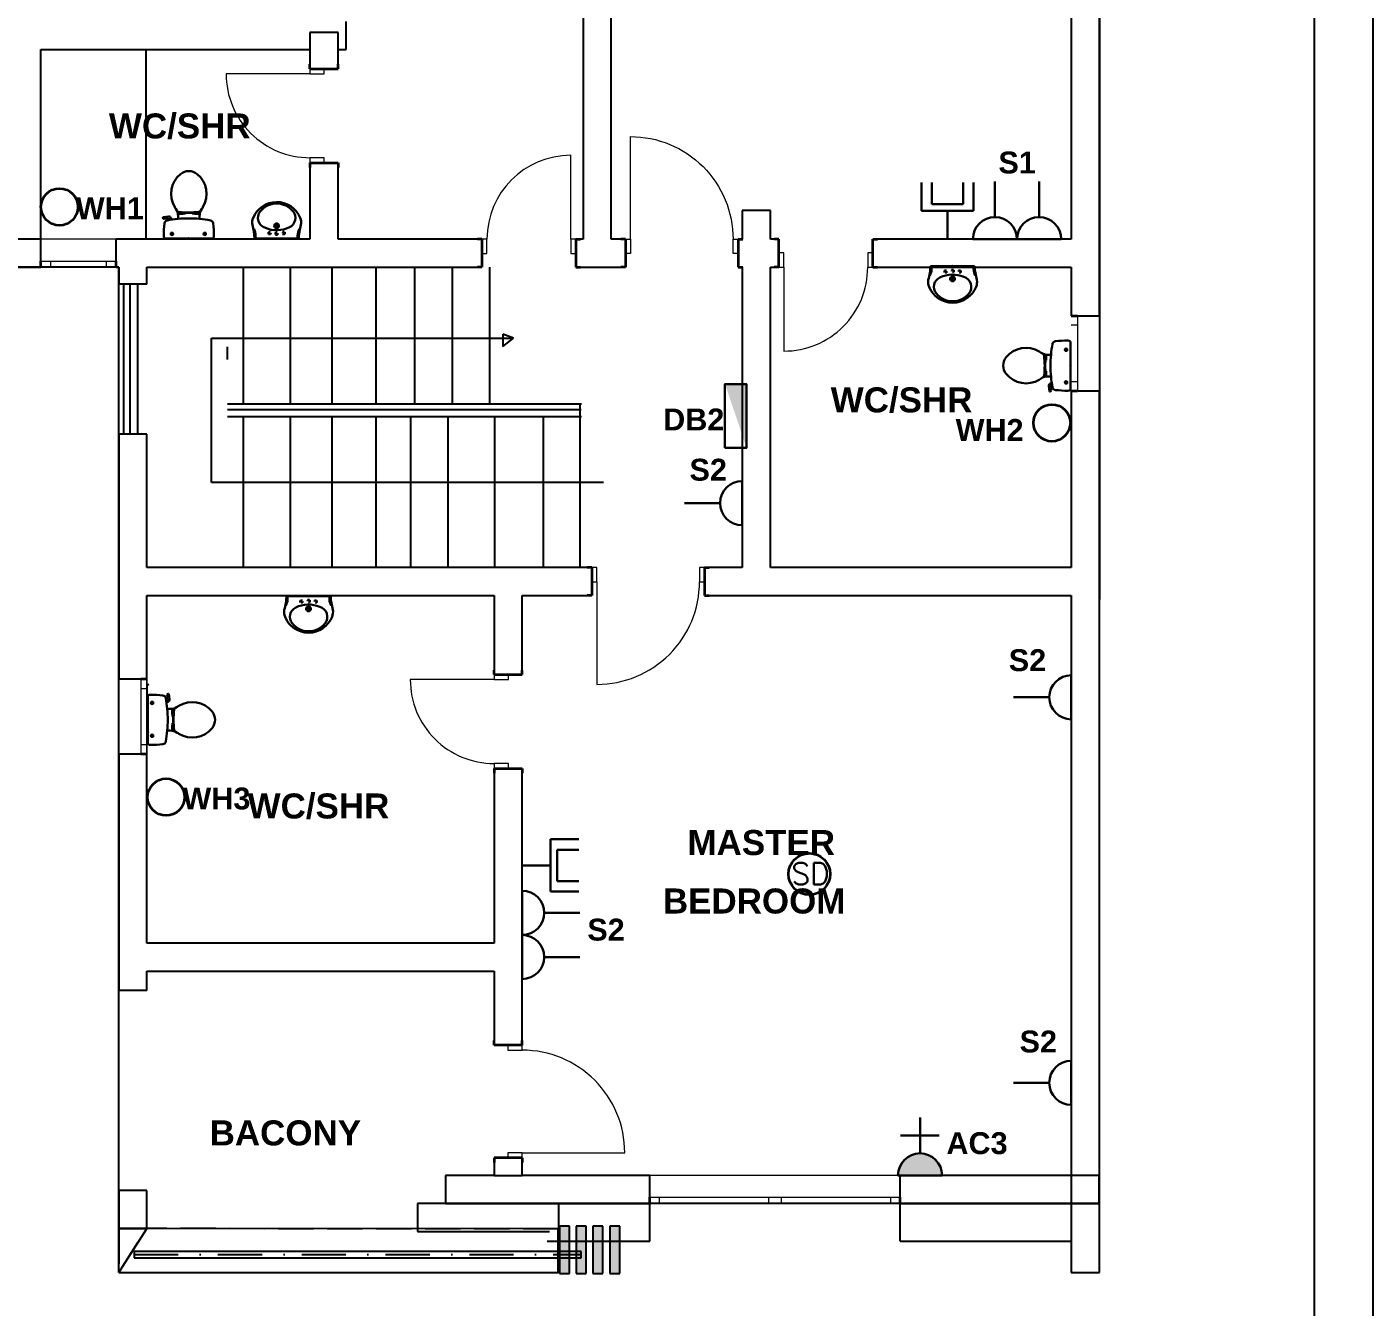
# Model space of a CAD drawing. Header units: inches. Extents: x 23 to 2032867, y 13 to 664695.
# Drawn here: x 358355 to 369117, y 293643 to 303877 of the extents above; entities that cross this region are included whole.
import ezdxf
from ezdxf.enums import TextEntityAlignment as Align

# ---------------------------------------------------------------- set-up
doc = ezdxf.new("R2010")
doc.units = ezdxf.units.IN
doc.header["$MEASUREMENT"] = 0
for name, pattern in [('DASHDOT', [1, 0.5, -0.25, 0, -0.25]), ('DASHED1', [1, 0.3, -0.4, 0.3]), ('Dot & Dashed', [670.277762, 352.777767, -176.388884, 0, -141.111112]), ('Hidden Line', [391.222223, 282.222223, -109])]:
    doc.linetypes.add(name, pattern=pattern)
for name, color, linetype, lineweight, true_color in [('2D Drafting - General_Pen_No__62', 7, 'Continuous', 20, 0xaaaaaa), ('2D Drafting - General_Pen_No__82', 7, 'Continuous', 20, 0xaaaaaa), ('Annotation - Text_Pen_No__86', 7, 'Continuous', 20, 0x5555ff), ('ARCHICAD Doors_Pen_No__23', 7, 'Continuous', 20, 0xff6600), ('ARCHICAD Doors_Pen_No__3', 7, 'Continuous', 18, 0xff6600), ('ARCHICAD Windows_Pen_No__23', 7, 'Continuous', 20, 0xff6600), ('ARCHICAD Windows_Pen_No__3', 7, 'Continuous', 18, 0xff6600), ('Structural - Bearing_Pen_No__160', 7, 'Continuous', 20, 0xb4a35c), ('Structural - Bearing_Pen_No__87', 7, 'Continuous', 20, 0x6a6a6a), ('Structural - Bearing_Pen_No__89', 7, 'Continuous', 20, 0x71cebe)]:
    doc.layers.add(name, color=color, linetype=linetype, lineweight=lineweight, true_color=true_color)
for name, color, linetype, lineweight in [('ARCHICAD Doors_Pen_No__27', 7, 'Continuous', 35), ('ARCHICAD Windows_Pen_No__27', 7, 'Continuous', 35), ('Building', 8, 'Continuous', 18), ('Interior - Furniture _Pen_No__16', 124, 'Continuous', 20), ('Interior - Furniture _Pen_No__75', 6, 'Continuous', 20), ('Structural - Bearing_Pen_No__27', 7, 'Continuous', 35), ('watersupply', 4, 'DASHDOT', 25)]:
    doc.layers.add(name, color=color, linetype=linetype, lineweight=lineweight)
for name, color, linetype in [('E-inst.', 3, 'Continuous'), ('E-power', 1, 'Continuous'), ('LIAB', 8, 'Continuous'), ('PLOTYR', 15, 'Continuous'), ('smoke detector', 6, 'Continuous')]:
    doc.layers.add(name, color=color, linetype=linetype)
doc.styles.add('GENERATED_STYLE_2', font='arialbd.ttf')
doc.styles.add('NEW', font='swisseb.ttf', dxfattribs={"width": 0.75})
doc.styles.add('RomanS', font='romans.shx')

msp = doc.modelspace()

# ---------------------------------------------------------------- hatches: boundary and pattern name
at = {"layer": 'E-power', "linetype": 'Continuous', "lineweight": 30}
h = msp.add_hatch(color=1, dxfattribs=at)
h.dxf.hatch_style = 1
h.paths.add_polyline_path([(364106.81, 300514.187), (363936.101, 301021.819), (364106.81, 301021.819)])
h = msp.add_hatch(color=1, dxfattribs=at)
h.dxf.hatch_style = 1
h.paths.add_polyline_path([(365671.121, 294696.224, 0.999795339), (365318.572, 294696.296)])
at = {"layer": 'Structural - Bearing_Pen_No__160', "linetype": 'Continuous', "lineweight": 25}
for points in [[(362613.543, 294290.713), (362613.543, 293911.682), (362693.543, 293911.682), (362693.543, 294290.713)], [(362745.378, 294290.713), (362745.378, 293911.682), (362825.378, 293911.682), (362825.378, 294290.713)], [(362880.129, 294290.713), (362880.129, 293911.682), (362960.129, 293911.682), (362960.129, 294290.713)], [(363014.88, 294290.713), (363014.88, 293911.682), (363094.88, 293911.682), (363094.88, 294290.713)]]:
    msp.add_hatch(color=8, dxfattribs=at).paths.add_polyline_path(points)

# ---------------------------------------------------------------- linework, layer by layer
at = {"color": 8, "linetype": 'Hidden Line'}
for p, q in [((359314.383, 294270.59), (359089.383, 294270.756)), ((359089.383, 294270.756), (359089.383, 293920.756)), ((359314.383, 294270.59), (359089.383, 293920.756)), ((359089.383, 293920.756), (359314.383, 294270.59)), ((362603.002, 294268.176), (359314.383, 294270.59)), ((362602.745, 293918.176), (362603.002, 294268.176)), ((359089.383, 293920.756), (362602.745, 293918.176))]:
    msp.add_line(p, q, dxfattribs=at)
at = {"layer": '2D Drafting - General_Pen_No__62', "color": 8, "linetype": 'Continuous', "lineweight": 25}
for p, q in [((359830.593, 300234.32), (359830.593, 301388.638)), ((359830.593, 301388.638), (362244.502, 301388.638)), ((362244.502, 301388.638), (362159.828, 301422.145)), ((362159.828, 301422.145), (362159.828, 301323.071)), ((362159.828, 301323.071), (362244.502, 301388.638)), ((362963.578, 300234.32), (359830.593, 300234.32))]:
    msp.add_line(p, q, dxfattribs=at)
at = {"layer": '2D Drafting - General_Pen_No__82', "color": 8, "linetype": 'Continuous', "lineweight": 25}
for p, q in [((360085.028, 300866.501), (360085.028, 301955.712)), ((360085.028, 300866.501), (360085.028, 301955.712)), ((360460.932, 300866.501), (360460.932, 301955.712)), ((360460.932, 300866.501), (360460.932, 301955.712)), ((360793.946, 300866.501), (360793.946, 301955.712)), ((360793.946, 300866.501), (360793.946, 301955.712)), ((361146.099, 300866.501), (361146.099, 301955.712)), ((361146.099, 300866.501), (361146.099, 301955.712)), ((361456.619, 300866.501), (361456.619, 301955.712)), ((361456.619, 300866.501), (361456.619, 301955.712)), ((361756.619, 300866.501), (361756.619, 301955.712)), ((361756.619, 300866.501), (361756.619, 301955.712)), ((362056.619, 300866.501), (362056.619, 301955.712)), ((362056.619, 300866.501), (362056.619, 301955.712)), ((359126.763, 301818.663), (359126.763, 300626.09)), ((359126.763, 301818.663), (359126.763, 300626.09)), ((359177.217, 301818.663), (359177.217, 300626.09)), ((359177.217, 301818.663), (359177.217, 300626.09)), ((359238.479, 301824.599), (359238.479, 300617.538)), ((359238.479, 301824.599), (359238.479, 300617.538)), ((359958.884, 301219.349), (359958.884, 301319.722)), ((359958.884, 301219.349), (359958.884, 301319.722)), ((359958.884, 300862.95), (362787.533, 300862.95)), ((359958.884, 300862.95), (362787.533, 300862.95)), ((359958.884, 300818.339), (362786.656, 300818.339)), ((359958.884, 300818.339), (362786.656, 300818.339)), ((362775.253, 300866.501), (362775.253, 299555.858)), ((362775.253, 300866.501), (362775.253, 299555.858)), ((359958.884, 300762.577), (362787.533, 300762.577)), ((359958.884, 300762.577), (362787.533, 300762.577)), ((360085.028, 299555.858), (360085.028, 300766.128)), ((360085.028, 299555.858), (360085.028, 300766.128)), ((360460.932, 299555.858), (360460.932, 300766.128)), ((360460.932, 299555.858), (360460.932, 300766.128)), ((360793.946, 299555.858), (360793.946, 300766.128)), ((360793.946, 299555.858), (360793.946, 300766.128)), ((361146.099, 299555.858), (361146.099, 300766.128)), ((361146.099, 299555.858), (361146.099, 300766.128)), ((361422.944, 299555.858), (361422.944, 300766.128)), ((361422.944, 299555.858), (361422.944, 300766.128)), ((361722.944, 299555.858), (361722.944, 300766.128)), ((361722.944, 299555.858), (361722.944, 300766.128)), ((362096.736, 299555.858), (362096.736, 300766.128)), ((362096.736, 299555.858), (362096.736, 300766.128)), ((362485.519, 299555.858), (362485.519, 300766.128)), ((362485.519, 299555.858), (362485.519, 300766.128))]:
    msp.add_line(p, q, dxfattribs=at)
at = {"layer": 'ARCHICAD Doors_Pen_No__23', "color": 8, "linetype": 'Continuous'}
for p, q in [((360617.118, 303541.4), (360617.118, 303501.4)), ((360732.118, 303541.4), (360617.118, 303541.4)), ((360617.118, 303501.4), (360732.118, 303501.4)), ((360732.118, 303501.4), (360732.118, 303541.4)), ((360732.118, 302831.4), (360617.118, 302831.4)), ((360617.118, 302831.4), (360617.118, 302791.4)), ((360617.118, 302791.4), (360732.118, 302791.4)), ((360732.118, 302791.4), (360732.118, 302831.4)), ((362032.661, 302180.502), (361992.661, 302180.502)), ((361992.661, 302180.502), (361992.661, 302065.502)), ((362032.661, 302065.502), (362032.661, 302180.502)), ((362742.661, 302180.502), (362702.661, 302180.502)), ((362702.661, 302180.502), (362702.661, 302065.502)), ((362742.661, 302065.502), (362742.661, 302180.502)), ((363139.943, 302180.502), (363179.943, 302180.502)), ((363139.943, 302065.502), (363139.943, 302180.502)), ((363179.943, 302180.502), (363179.943, 302065.502)), ((363999.943, 302065.502), (363999.943, 302180.502)), ((363999.943, 302180.502), (364039.943, 302180.502)), ((364039.943, 302180.502), (364039.943, 302065.502)), ((361992.661, 302065.502), (362032.661, 302065.502)), ((362702.661, 302065.502), (362742.661, 302065.502)), ((363179.943, 302065.502), (363139.943, 302065.502)), ((364039.943, 302065.502), (363999.943, 302065.502)), ((364406.701, 302070.502), (364366.701, 302070.502)), ((364366.701, 302070.502), (364366.701, 301955.502)), ((364406.701, 301955.502), (364406.701, 302070.502)), ((365116.701, 302070.502), (365076.701, 302070.502)), ((365076.701, 302070.502), (365076.701, 301955.502)), ((365116.701, 301955.502), (365116.701, 302070.502)), ((364366.701, 301955.502), (364406.701, 301955.502)), ((365076.701, 301955.502), (365116.701, 301955.502)), ((362911.706, 299555.858), (362871.706, 299555.858)), ((362871.706, 299555.858), (362871.706, 299440.858)), ((362911.706, 299440.858), (362911.706, 299555.858)), ((363771.706, 299555.858), (363731.706, 299555.858)), ((363731.706, 299555.858), (363731.706, 299440.858)), ((363771.706, 299440.858), (363771.706, 299555.858)), ((362871.706, 299440.858), (362911.706, 299440.858)), ((363731.706, 299440.858), (363771.706, 299440.858)), ((362089.358, 298699.003), (362089.358, 298659.003)), ((362204.358, 298699.003), (362089.358, 298699.003)), ((362089.358, 298659.003), (362204.358, 298659.003)), ((362204.358, 298659.003), (362204.358, 298699.003)), ((362204.358, 297989.003), (362089.358, 297989.003)), ((362089.358, 297989.003), (362089.358, 297949.003)), ((362089.358, 297949.003), (362204.358, 297949.003)), ((362204.358, 297949.003), (362204.358, 297989.003)), ((362199.358, 295736.872), (362199.358, 295696.872)), ((362314.358, 295736.872), (362199.358, 295736.872)), ((362199.358, 295696.872), (362314.358, 295696.872)), ((362314.358, 295696.872), (362314.358, 295736.872)), ((362314.358, 294876.872), (362199.358, 294876.872)), ((362199.358, 294876.872), (362199.358, 294836.872)), ((362199.358, 294836.872), (362314.358, 294836.872)), ((362314.358, 294836.872), (362314.358, 294876.872))]:
    msp.add_line(p, q, dxfattribs=at)
at = {"layer": 'ARCHICAD Doors_Pen_No__27', "color": 8, "linetype": 'Continuous'}
for p, q in [((360617.118, 303541.4), (360617.118, 303578.4)), ((360617.118, 303541.4), (360732.118, 303541.4)), ((360732.118, 303541.4), (360842.118, 303541.4)), ((360842.118, 303541.4), (360842.118, 303578.4)), ((360617.118, 302791.4), (360732.118, 302791.4)), ((360617.118, 302791.4), (360617.118, 302754.4)), ((360732.118, 302791.4), (360842.118, 302791.4)), ((360842.118, 302791.4), (360842.118, 302754.4)), ((361992.661, 302180.502), (361955.661, 302180.502)), ((361992.661, 302180.502), (361992.661, 302065.502)), ((362742.661, 302180.502), (362742.661, 302065.502)), ((362742.661, 302180.502), (362779.661, 302180.502)), ((363139.943, 302180.502), (363102.943, 302180.502)), ((363139.943, 302180.502), (363139.943, 302065.502)), ((364039.943, 302180.502), (364039.943, 302065.502)), ((364039.943, 302180.502), (364076.943, 302180.502)), ((364366.701, 302180.502), (364329.701, 302180.502)), ((364366.701, 302070.502), (364366.701, 302180.502)), ((365116.701, 302070.502), (365116.701, 302180.502)), ((365116.701, 302180.502), (365153.701, 302180.502)), ((361992.661, 302065.502), (361992.661, 301955.502)), ((362742.661, 302065.502), (362742.661, 301955.502)), ((363139.943, 302065.502), (363139.943, 301955.502)), ((364039.943, 302065.502), (364039.943, 301955.502)), ((364366.701, 301955.502), (364366.701, 302070.502)), ((365116.701, 301955.502), (365116.701, 302070.502)), ((361992.661, 301955.502), (361955.661, 301955.502)), ((362742.661, 301955.502), (362779.661, 301955.502)), ((363139.943, 301955.502), (363102.943, 301955.502)), ((364039.943, 301955.502), (364076.943, 301955.502)), ((364366.701, 301955.502), (364329.701, 301955.502)), ((365116.701, 301955.502), (365153.701, 301955.502)), ((362871.706, 299555.858), (362834.706, 299555.858)), ((362871.706, 299555.858), (362871.706, 299440.858)), ((363771.706, 299555.858), (363771.706, 299440.858)), ((363771.706, 299555.858), (363808.706, 299555.858)), ((362871.706, 299440.858), (362871.706, 299330.858)), ((363771.706, 299440.858), (363771.706, 299330.858)), ((362871.706, 299330.858), (362834.706, 299330.858)), ((363771.706, 299330.858), (363808.706, 299330.858)), ((362089.358, 298699.003), (362089.358, 298736.003)), ((362089.358, 298699.003), (362204.358, 298699.003)), ((362204.358, 298699.003), (362314.358, 298699.003)), ((362314.358, 298699.003), (362314.358, 298736.003)), ((362089.358, 297949.003), (362204.358, 297949.003)), ((362089.358, 297949.003), (362089.358, 297912.003)), ((362204.358, 297949.003), (362314.358, 297949.003)), ((362314.358, 297949.003), (362314.358, 297912.003)), ((362089.358, 295736.872), (362089.358, 295773.872)), ((362314.358, 295736.872), (362314.358, 295773.872)), ((362199.358, 295736.872), (362089.358, 295736.872)), ((362314.358, 295736.872), (362199.358, 295736.872)), ((362199.358, 294836.872), (362089.358, 294836.872)), ((362089.358, 294836.872), (362089.358, 294799.872)), ((362314.358, 294836.872), (362199.358, 294836.872)), ((362314.358, 294836.872), (362314.358, 294799.872))]:
    msp.add_line(p, q, dxfattribs=at)
at = {"layer": 'ARCHICAD Doors_Pen_No__3', "color": 8, "linetype": 'Continuous'}
for p, q in [((360617.118, 303501.4), (359947.118, 303501.4)), ((363179.943, 302180.502), (363179.943, 303000.502)), ((362702.661, 302180.502), (362702.661, 302850.502)), ((364406.701, 301955.502), (364406.701, 301285.502)), ((362911.706, 299440.858), (362911.706, 298620.858)), ((362089.358, 298659.003), (361419.358, 298659.003)), ((362314.358, 294876.872), (363134.358, 294876.872))]:
    msp.add_line(p, q, dxfattribs=at)
for centre, major_axis, start_param, end_param in [((360617.118, 303501.4), (473.762, 473.762), 2.35619449, 3.926990817), ((362702.661, 302180.502), (-473.762, 473.762), -0.785398163, 0.785398163), ((364406.701, 301955.502), (-473.762, 473.762), 2.35619449, 3.926990817), ((362911.706, 299440.858), (579.828, 579.828), 3.926990817, 5.497787144), ((362089.358, 298659.003), (473.762, 473.762), 2.35619449, 3.926990817), ((362314.358, 294876.872), (-579.828, 579.828), 3.926990817, 5.497787144)]:
    msp.add_ellipse(centre, major_axis=major_axis, ratio=1, start_param=start_param, end_param=end_param, dxfattribs=at)
at = {"layer": 'ARCHICAD Doors_Pen_No__3', "color": 8, "linetype": 'Continuous', "extrusion": (0, 0, -1)}
msp.add_ellipse((363179.943, 302180.502), major_axis=(-579.828, 579.828), ratio=1, start_param=0.785398163, end_param=2.35619449, dxfattribs=at)
at = {"layer": 'ARCHICAD Windows_Pen_No__23', "color": 8, "linetype": 'Continuous'}
for p, q in [((358467.133, 302005.502), (358542.133, 302005.502)), ((358542.133, 302005.502), (358542.133, 301955.502)), ((358992.133, 301955.502), (358992.133, 302005.502)), ((358992.133, 302005.502), (359067.133, 302005.502)), ((358542.133, 301955.502), (358467.133, 301955.502)), ((359067.133, 301955.502), (358992.133, 301955.502)), ((366754.15, 301568.734), (366754.15, 301493.734)), ((366754.15, 301493.734), (366704.15, 301493.734)), ((366704.15, 301043.734), (366754.15, 301043.734)), ((366704.15, 300968.734), (366704.15, 301043.734)), ((366754.15, 301043.734), (366754.15, 300968.734)), ((359264.383, 298662.506), (359264.383, 298587.506)), ((359314.383, 298587.506), (359314.383, 298662.506)), ((359264.383, 298587.506), (359314.383, 298587.506)), ((359314.383, 298137.506), (359264.383, 298137.506)), ((359264.383, 298137.506), (359264.383, 298062.506)), ((359314.383, 298062.506), (359314.383, 298137.506)), ((363335.104, 294521.26), (363410.104, 294521.26)), ((363410.104, 294471.26), (363335.104, 294471.26)), ((363410.104, 294521.26), (363410.104, 294471.26)), ((364285.104, 294471.26), (364285.104, 294521.26)), ((364285.104, 294521.26), (364335.104, 294521.26)), ((364335.104, 294471.26), (364285.104, 294471.26)), ((364335.104, 294521.26), (364385.104, 294521.26)), ((364385.104, 294471.26), (364335.104, 294471.26)), ((364385.104, 294521.26), (364385.104, 294471.26)), ((365260.104, 294471.26), (365260.104, 294521.26)), ((365260.104, 294521.26), (365335.104, 294521.26)), ((365335.104, 294471.26), (365260.104, 294471.26))]:
    msp.add_line(p, q, dxfattribs=at)
at = {"layer": 'ARCHICAD Windows_Pen_No__27', "color": 8, "linetype": 'Continuous'}
for p, q in [((358467.133, 301955.502), (358467.133, 302005.502)), ((359067.133, 301955.502), (359067.133, 302005.502)), ((366704.15, 301568.734), (366754.15, 301568.734)), ((366704.15, 300968.734), (366754.15, 300968.734)), ((359314.383, 298662.506), (359264.383, 298662.506)), ((359314.383, 298062.506), (359264.383, 298062.506)), ((363335.104, 294471.26), (363335.104, 294521.26)), ((365335.104, 294471.26), (365335.104, 294521.26))]:
    msp.add_line(p, q, dxfattribs=at)
at = {"layer": 'ARCHICAD Windows_Pen_No__3', "color": 8, "linetype": 'Continuous'}
for p, q in [((359067.133, 302180.502), (358467.133, 302180.502)), ((358542.133, 302005.502), (358992.133, 302005.502)), ((359067.133, 301955.502), (358467.133, 301955.502)), ((358992.133, 301955.502), (358542.133, 301955.502)), ((366929.15, 300968.734), (366929.15, 301568.734)), ((366754.15, 301493.734), (366754.15, 301043.734)), ((359089.383, 298662.506), (359089.383, 298062.506)), ((359314.383, 298662.506), (359314.383, 298062.506)), ((359264.383, 298587.506), (359264.383, 298137.506)), ((359314.383, 298137.506), (359314.383, 298587.506)), ((365335.104, 294696.26), (363335.104, 294696.26)), ((365335.104, 294471.26), (363335.104, 294471.26)), ((363410.104, 294521.26), (364285.104, 294521.26)), ((364285.104, 294471.26), (363410.104, 294471.26)), ((364385.104, 294521.26), (365260.104, 294521.26)), ((365260.104, 294471.26), (364385.104, 294471.26))]:
    msp.add_line(p, q, dxfattribs=at)
at = {"layer": 'Building', "linetype": 'Continuous', "lineweight": 30, "ltscale": 1000}
for p, q in [((359443.011, 302345.551), (359441.635, 302350.437)), ((359444.81, 302355.347), (359485.213, 302361.369)), ((359476.356, 302346.432), (359447.251, 302342.743)), ((359484.961, 302340.307), (359486.637, 302332.343)), ((359507.634, 302344.585), (359485.148, 302339.416)), ((359510.036, 302336.168), (359506.817, 302347.447)), ((359562.759, 302366.359), (359562.759, 302342.575)), ((359570.533, 302396.868), (359570.533, 302381.704)), ((359570.533, 302381.704), (359604.617, 302381.704)), ((359596.825, 302381.704), (359596.825, 302394.727)), ((359604.617, 302381.704), (359604.617, 302394.278)), ((359604.617, 302385.832), (359621.619, 302385.832)), ((359676.707, 302389.571), (359621.619, 302389.571)), ((359621.619, 302385.832), (359621.619, 302389.571)), ((359676.707, 302385.832), (359676.707, 302389.571)), ((359693.709, 302385.832), (359676.707, 302385.832)), ((359693.709, 302381.704), (359693.709, 302395.134)), ((359727.793, 302381.704), (359693.709, 302381.704)), ((359701.501, 302381.704), (359701.501, 302395.734)), ((359727.793, 302398.387), (359727.793, 302381.704)), ((359735.566, 302342.575), (359735.566, 302366.359)), ((360185.224, 302185.062), (360183.349, 302207.409)), ((360185.224, 302185.062, -1683.122), (360183.349, 302207.409, -1683.122)), ((360516.769, 302185.062), (360518.644, 302207.409)), ((360516.769, 302185.062, -1683.122), (360518.644, 302207.409, -1683.122)), ((359455.773, 302186.835), (359842.553, 302186.835)), ((360175.11, 302185.062), (360526.883, 302185.062)), ((360175.11, 302185.062, -1683.122), (360526.883, 302185.062, -1683.122)), ((365931.168, 301964.344), (365579.395, 301964.344)), ((365931.168, 301964.344, -1683.122), (365579.395, 301964.344, -1683.122)), ((365589.509, 301964.344), (365587.634, 301941.997)), ((365589.509, 301964.344, -1683.122), (365587.634, 301941.997, -1683.122)), ((365921.054, 301964.344), (365922.929, 301941.997)), ((365921.054, 301964.344, -1683.122), (365922.929, 301941.997, -1683.122)), ((366697.817, 300976.058), (366697.817, 301362.838)), ((366486.265, 301248.078), (366502.948, 301248.078)), ((366502.948, 301248.078), (366502.948, 301213.994)), ((366542.077, 301255.852), (366518.293, 301255.852)), ((366502.948, 301221.786), (366488.918, 301221.786)), ((366502.948, 301213.994), (366489.518, 301213.994)), ((366498.82, 301196.992), (366495.081, 301196.992)), ((366495.081, 301196.992), (366495.081, 301141.905)), ((366498.82, 301141.905), (366495.081, 301141.905)), ((366498.82, 301213.994), (366498.82, 301196.992)), ((366498.82, 301124.903), (366498.82, 301141.905)), ((366487.784, 301090.818), (366502.948, 301090.818)), ((366502.948, 301117.111), (366489.925, 301117.111)), ((366502.948, 301124.903), (366490.375, 301124.903)), ((366502.948, 301090.818), (366502.948, 301124.903)), ((366518.293, 301083.045), (366542.077, 301083.045)), ((366548.484, 301030.321), (366537.205, 301027.102)), ((366540.067, 301027.919), (366545.236, 301005.434)), ((366529.305, 300965.095), (366523.283, 301005.498)), ((366539.101, 300963.297), (366534.215, 300961.92)), ((366538.22, 300996.641), (366541.909, 300967.537)), ((366544.345, 301005.246), (366552.309, 301006.923)), ((360782.122, 299326.297), (360430.349, 299326.297)), ((360782.122, 299326.297, -1683.122), (360430.349, 299326.297, -1683.122)), ((360440.463, 299326.297), (360438.588, 299303.95)), ((360440.463, 299326.297, -1683.122), (360438.588, 299303.95, -1683.122)), ((360772.008, 299326.297), (360773.883, 299303.95)), ((360772.008, 299326.297, -1683.122), (360773.883, 299303.95, -1683.122)), ((359479.432, 298544.155), (359484.318, 298545.532)), ((359320.716, 298531.394), (359320.716, 298144.613)), ((359474.188, 298502.206), (359466.224, 298500.529)), ((359470.049, 298477.13), (359481.328, 298480.349)), ((359478.466, 298479.532), (359473.297, 298502.018)), ((359480.313, 298510.81), (359476.624, 298539.915)), ((359489.228, 298542.356), (359495.25, 298501.954)), ((359500.24, 298424.407), (359476.456, 298424.407)), ((359515.585, 298416.633), (359515.585, 298382.549)), ((359530.75, 298416.633), (359515.585, 298416.633)), ((359515.585, 298390.341), (359528.608, 298390.341)), ((359515.585, 298382.549), (359528.159, 298382.549)), ((359519.713, 298382.549), (359519.713, 298365.547)), ((359519.713, 298365.547), (359523.453, 298365.547)), ((359523.453, 298310.46), (359523.453, 298365.547)), ((359476.456, 298251.6), (359500.24, 298251.6)), ((359515.585, 298259.374), (359515.585, 298293.458)), ((359515.585, 298293.458), (359529.015, 298293.458)), ((359515.585, 298285.666), (359529.615, 298285.666)), ((359532.268, 298259.374), (359515.585, 298259.374)), ((359519.713, 298293.458), (359519.713, 298310.46)), ((359519.713, 298310.46), (359523.453, 298310.46))]:
    msp.add_line(p, q, dxfattribs=at)
at = {"layer": 'Building', "linetype": 'Continuous', "lineweight": 30, "ltscale": 50}
for p, q in [((360350.996, 302258.679), (360350.996, 302312.88)), ((360350.996, 302258.679, -1683.122), (360350.996, 302312.88, -1683.122)), ((359498.486, 302221.9), (359530.229, 302221.9)), ((359514.357, 302237.772), (359514.357, 302206.028)), ((359760.167, 302221.9), (359792.186, 302221.9)), ((359776.176, 302237.909), (359776.176, 302205.891)), ((360377.345, 302285.944), (360324.648, 302285.944)), ((360377.345, 302285.944, -1683.122), (360324.648, 302285.944, -1683.122)), ((365755.281, 301890.726), (365755.281, 301836.526)), ((365755.281, 301890.726, -1683.122), (365755.281, 301836.526, -1683.122)), ((365728.933, 301863.462), (365781.63, 301863.462)), ((365728.933, 301863.462, -1683.122), (365781.63, 301863.462, -1683.122)), ((366646.743, 301296.462), (366678.761, 301296.462)), ((366662.752, 301280.452), (366662.752, 301312.471)), ((366646.88, 301034.643), (366678.624, 301034.643)), ((366662.752, 301018.771), (366662.752, 301050.514)), ((360579.887, 299225.415), (360632.584, 299225.415)), ((360579.887, 299225.415, -1683.122), (360632.584, 299225.415, -1683.122)), ((360606.236, 299252.68), (360606.236, 299198.479)), ((360606.236, 299252.68, -1683.122), (360606.236, 299198.479, -1683.122)), ((359371.653, 298472.809), (359339.909, 298472.809)), ((359355.781, 298488.681), (359355.781, 298456.937)), ((359355.781, 298226.999), (359355.781, 298194.981)), ((359371.79, 298210.99), (359339.772, 298210.99))]:
    msp.add_line(p, q, dxfattribs=at)
at = {"layer": 'Building', "linetype": 'DASHED1', "lineweight": 30, "ltscale": 50}
for p, q in [((360277.202, 302228.747), (360312.582, 302228.747)), ((360277.202, 302228.747, -1683.122), (360312.582, 302228.747, -1683.122)), ((360294.892, 302211.704), (360294.892, 302246.629)), ((360294.892, 302211.704, -1683.122), (360294.892, 302246.629, -1683.122)), ((360333.306, 302224.335), (360368.687, 302224.335)), ((360333.306, 302224.335, -1683.122), (360368.687, 302224.335, -1683.122)), ((360350.996, 302207.292), (360350.996, 302242.217)), ((360350.996, 302207.292, -1683.122), (360350.996, 302242.217, -1683.122)), ((360424.791, 302228.747), (360389.41, 302228.747)), ((360424.791, 302228.747, -1683.122), (360389.41, 302228.747, -1683.122)), ((360407.1, 302211.704), (360407.1, 302246.629)), ((360407.1, 302211.704, -1683.122), (360407.1, 302246.629, -1683.122)), ((365681.487, 301920.659), (365716.868, 301920.659)), ((365681.487, 301920.659, -1683.122), (365716.868, 301920.659, -1683.122)), ((365699.177, 301937.701), (365699.177, 301902.777)), ((365699.177, 301937.701, -1683.122), (365699.177, 301902.777, -1683.122)), ((365772.972, 301925.071), (365737.591, 301925.071)), ((365772.972, 301925.071, -1683.122), (365737.591, 301925.071, -1683.122)), ((365755.281, 301942.114), (365755.281, 301907.189)), ((365755.281, 301942.114, -1683.122), (365755.281, 301907.189, -1683.122)), ((365829.076, 301920.659), (365793.695, 301920.659)), ((365829.076, 301920.659, -1683.122), (365793.695, 301920.659, -1683.122)), ((365811.385, 301937.701), (365811.385, 301902.777)), ((365811.385, 301937.701, -1683.122), (365811.385, 301902.777, -1683.122)), ((360550.131, 299299.655), (360550.131, 299264.73)), ((360550.131, 299299.655, -1683.122), (360550.131, 299264.73, -1683.122)), ((360606.236, 299304.067), (360606.236, 299269.143)), ((360606.236, 299304.067, -1683.122), (360606.236, 299269.143, -1683.122)), ((360662.34, 299299.655), (360662.34, 299264.73)), ((360662.34, 299299.655, -1683.122), (360662.34, 299264.73, -1683.122)), ((360532.441, 299282.612), (360567.822, 299282.612)), ((360532.441, 299282.612, -1683.122), (360567.822, 299282.612, -1683.122)), ((360623.926, 299287.024), (360588.545, 299287.024)), ((360623.926, 299287.024, -1683.122), (360588.545, 299287.024, -1683.122)), ((360680.03, 299282.612), (360644.65, 299282.612)), ((360680.03, 299282.612, -1683.122), (360644.65, 299282.612, -1683.122))]:
    msp.add_line(p, q, dxfattribs=at)
at = {"layer": 'Building', "linetype": 'Continuous', "ltscale": 200}
for p, q in [((359655.497, 302180.502), (359642.829, 302193.169)), ((359642.829, 302193.169), (359642.829, 302180.502)), ((359642.829, 302180.502), (359655.497, 302193.169)), ((359655.497, 302193.169), (359655.497, 302180.502)), ((366691.483, 301175.782), (366704.15, 301175.782)), ((366704.15, 301175.782), (366691.483, 301163.115)), ((366704.15, 301163.115), (366691.483, 301175.782)), ((366691.483, 301163.115), (366704.15, 301163.115)), ((359314.383, 298331.67), (359327.05, 298344.337)), ((359327.05, 298344.337), (359314.383, 298344.337)), ((359314.383, 298344.337), (359327.05, 298331.67)), ((359327.05, 298331.67), (359314.383, 298331.67))]:
    msp.add_line(p, q, dxfattribs=at)
at = {"layer": 'Building', "linetype": 'Continuous', "lineweight": 30, "ltscale": 200}
for p, q in [((360355.557, 302180.502), (360346.436, 302189.622)), ((360346.436, 302189.622), (360346.436, 302180.502)), ((360346.436, 302180.502), (360355.557, 302189.622)), ((360355.557, 302180.502, -1683.122), (360346.436, 302189.622, -1683.122)), ((360346.436, 302189.622, -1683.122), (360346.436, 302180.502, -1683.122)), ((360346.436, 302180.502, -1683.122), (360355.557, 302189.622, -1683.122)), ((360355.557, 302189.622), (360355.557, 302180.502)), ((360355.557, 302189.622, -1683.122), (360355.557, 302180.502, -1683.122)), ((365750.721, 301959.784), (365750.721, 301968.904)), ((365750.721, 301968.904), (365759.841, 301959.784)), ((365759.841, 301968.904), (365750.721, 301959.784)), ((365750.721, 301959.784, -1683.122), (365750.721, 301968.904, -1683.122)), ((365750.721, 301968.904, -1683.122), (365759.841, 301959.784, -1683.122)), ((365759.841, 301968.904, -1683.122), (365750.721, 301959.784, -1683.122)), ((365759.841, 301959.784), (365759.841, 301968.904)), ((365759.841, 301959.784, -1683.122), (365759.841, 301968.904, -1683.122)), ((360601.675, 299321.737), (360601.675, 299330.858)), ((360601.675, 299330.858), (360610.796, 299321.737)), ((360610.796, 299330.858), (360601.675, 299321.737)), ((360601.675, 299321.737, -1683.122), (360601.675, 299330.858, -1683.122)), ((360601.675, 299330.858, -1683.122), (360610.796, 299321.737, -1683.122)), ((360610.796, 299330.858, -1683.122), (360601.675, 299321.737, -1683.122)), ((360610.796, 299321.737), (360610.796, 299330.858)), ((360610.796, 299321.737, -1683.122), (360610.796, 299330.858, -1683.122))]:
    msp.add_line(p, q, dxfattribs=at)
at = {"layer": 'Building', "color": 8, "linetype": 'Continuous'}
msp.add_line((365475.869, 294696.26), (365400.869, 294696.26), dxfattribs=at)
at = {"layer": 'Building', "linetype": 'Continuous', "lineweight": 30, "ltscale": 50}
for centre in [(359514.357, 302221.9), (359776.176, 302221.9), (366662.752, 301296.462), (366662.752, 301034.643), (359355.781, 298472.809), (359355.781, 298210.99)]:
    msp.add_circle(centre, 9.351, dxfattribs=at)
at = {"layer": 'Building', "linetype": 'DASHED1', "lineweight": 30, "ltscale": 50}
for centre in [(360294.892, 302228.747), (360294.892, 302228.747, -1683.122), (360350.996, 302224.335), (360350.996, 302224.335, -1683.122), (360407.1, 302228.747), (360407.1, 302228.747, -1683.122), (365699.177, 301920.659), (365699.177, 301920.659, -1683.122), (365755.281, 301925.071), (365755.281, 301925.071, -1683.122), (365811.385, 301920.659), (365811.385, 301920.659, -1683.122), (360550.131, 299282.612), (360550.131, 299282.612, -1683.122), (360606.236, 299287.024), (360606.236, 299287.024, -1683.122), (360662.34, 299282.612), (360662.34, 299282.612, -1683.122)]:
    msp.add_circle(centre, 9.504, dxfattribs=at)
at = {"layer": 'Building', "linetype": 'Continuous', "lineweight": 30, "ltscale": 1000}
for centre, radius in [((360350.996, 302285.944), 18.608), ((360350.996, 302285.944, -1683.122), 18.608), ((360350.996, 302285.944), 10.99), ((360350.996, 302285.944, -1683.122), 10.99), ((365755.281, 301863.462), 18.608), ((365755.281, 301863.462, -1683.122), 18.608), ((365755.281, 301863.462), 10.99), ((365755.281, 301863.462, -1683.122), 10.99), ((360606.236, 299225.415), 18.608), ((360606.236, 299225.415, -1683.122), 18.608), ((360606.236, 299225.415), 10.99), ((360606.236, 299225.415, -1683.122), 10.99)]:
    msp.add_circle(centre, radius, dxfattribs=at)
for centre, radius, start, end in [((359711.862, 302542.209), 204.567, 129.1208282, 211.0923054), ((359649.163, 302619.304), 105.195, 50.8791806, 129.1208282), ((359586.463, 302542.209), 204.567, 328.9077103, 50.8791806), ((359836.959, 302617.65), 350.65, 211.0923054, 213.8429316), ((359462.194, 302366.359), 100.566, 0.0000019, 33.8429404), ((359836.132, 302366.359), 100.566, 146.1570684, 180), ((359461.367, 302617.65), 350.65, 326.1570702, 328.9077103), ((360351.001, 302273.816), 203.147, 22.4424723, 158.1531127), ((360351.001, 302273.816, -1683.122), 203.147, 22.4424723, 158.1531127), ((360350.996, 302296.934), 168.347, 38.53754, 141.4625075), ((360350.996, 302296.934, -1683.122), 168.347, 38.53754, 141.4625075), ((359445.385, 302351.494), 3.896, 98.4778948, 195.7397884), ((359446.761, 302346.608), 3.896, 195.7397884, 277.2238087), ((359479.979, 302304.574), 26.118, 100.7270761, 173.6508475), ((359649.163, 301411.508), 935.068, 95.3019114, 100.7270761), ((359477.336, 302338.702), 7.792, 11.8886154, 97.22379), ((359488.084, 302342.102), 19.481, 15.9271971, 98.4778948), ((359572.14, 302412.37), 15.584, 217.7817379, 264.3005444), ((359648.983, 301413.448), 933.119, 84.6980974, 95.3019114), ((359642.239, 303114.743), 721.447, 264.3005444, 276.9358206), ((359727.477, 302414.046), 15.584, 276.9358105, 322.5800182), ((359649.163, 301411.508), 935.068, 79.2903908, 84.6980974), ((359818.004, 302304.256), 26.494, 6.330877, 79.2903908), ((360259.229, 302311.622), 103.901, 157.5093438, 189.5474663), ((360259.229, 302311.622, -1683.122), 103.901, 157.5093438, 189.5474663), ((360276.735, 302301.053), 124.156, 155.8931025, 156.0931451), ((360276.735, 302301.053, -1683.122), 124.156, 155.8931025, 156.0931451), ((360284.928, 302349.967), 83.628, 141.6817737, 253.2461383), ((360284.928, 302349.967, -1683.122), 83.628, 141.6817737, 253.2461383), ((360418.02, 302350.319), 82.661, 295.2174734, 38.537704), ((360418.02, 302350.319, -1683.122), 82.661, 295.2174734, 38.537704), ((360442.763, 302311.622), 103.901, 350.4525984, 22.4906661), ((360442.763, 302311.622, -1683.122), 103.901, 350.4525984, 22.4906661), ((359482.338, 302207.763), 33.819, 178.9808265, 218.2302081), ((360344.632, 302208.364), 896.106, 173.6508475, 180), ((359815.988, 302207.763), 33.819, 321.7697938, 1.0191617), ((358953.694, 302208.364), 896.106, 0.0000019, 6.330877), ((359592.86, 302143.575), 583.726, 4.075602, 14.9730049), ((359592.86, 302143.575, -1683.122), 583.726, 4.075602, 14.9730049), ((360079.447, 302207.409), 103.901, 0.0000006, 30.0992783), ((360079.447, 302207.409, -1683.122), 103.901, 0.0000006, 30.0992783), ((360350.643, 302490.294), 238.006, 247.8276538, 295.5349405), ((360350.643, 302490.294, -1683.122), 238.006, 247.8276538, 295.5349405), ((360622.546, 302207.409), 103.901, 149.9007316, 180.0000094), ((360622.546, 302207.409, -1683.122), 103.901, 149.9007316, 180.0000094), ((361109.133, 302143.575), 583.726, 165.0270052, 175.9244355), ((361109.133, 302143.575, -1683.122), 583.726, 165.0270052, 175.9244355), ((364997.145, 302005.831), 583.726, 345.0270052, 355.9244355), ((364997.145, 302005.831, -1683.122), 583.726, 345.0270052, 355.9244355), ((365483.732, 301941.997), 103.901, 329.9007316, 0.0000094), ((365483.732, 301941.997, -1683.122), 103.901, 329.9007316, 0.0000094), ((365755.635, 301659.111), 238.006, 67.8276538, 115.5349405), ((365755.635, 301659.111, -1683.122), 238.006, 67.8276538, 115.5349405), ((366026.83, 301941.997), 103.901, 180.0000006, 210.0992783), ((366026.83, 301941.997, -1683.122), 103.901, 180.0000006, 210.0992783), ((366513.418, 302005.831), 583.726, 184.075602, 194.9730049), ((366513.418, 302005.831, -1683.122), 583.726, 184.075602, 194.9730049), ((365663.515, 301837.784), 103.901, 170.4525984, 202.4906661), ((365663.515, 301837.784, -1683.122), 103.901, 170.4525984, 202.4906661), ((365755.277, 301875.59), 203.147, 202.4424723, 338.1531127), ((365755.277, 301875.59, -1683.122), 203.147, 202.4424723, 338.1531127), ((365688.257, 301799.087), 82.661, 115.2174734, 218.537704), ((365688.257, 301799.087, -1683.122), 82.661, 115.2174734, 218.537704), ((365821.35, 301799.439), 83.628, 321.6817737, 73.2461383), ((365821.35, 301799.439, -1683.122), 83.628, 321.6817737, 73.2461383), ((365829.543, 301848.352), 124.156, 335.8931025, 336.0931451), ((365829.543, 301848.352, -1683.122), 124.156, 335.8931025, 336.0931451), ((365847.048, 301837.784), 103.901, 337.5093438, 9.5474663), ((365847.048, 301837.784, -1683.122), 103.901, 337.5093438, 9.5474663), ((365755.281, 301852.472), 168.347, 218.53754, 321.4625075), ((365755.281, 301852.472, -1683.122), 168.347, 218.53754, 321.4625075), ((367473.144, 301169.448), 935.068, 169.2903908, 174.6980974), ((366580.396, 301338.289), 26.494, 96.330877, 169.2903908), ((366676.288, 300473.98), 896.106, 90.0000019, 96.330877), ((366676.889, 301336.273), 33.819, 51.7697938, 91.0191617), ((366265.348, 301169.448), 105.195, 140.8791806, 219.1208282), ((366342.443, 301106.749), 204.567, 58.9077103, 140.8791806), ((366267.002, 300981.652), 350.65, 56.1570702, 58.9077103), ((366518.293, 301356.418), 100.566, 236.1570684, 270), ((366470.606, 301247.763), 15.584, 6.9358105, 52.5800181), ((365769.909, 301162.524), 721.447, 354.3005444, 6.9358206), ((367471.204, 301169.268), 933.119, 174.6980974, 185.3019114), ((366342.443, 301232.148), 204.567, 219.1208282, 301.0923054), ((366267.002, 301357.244), 350.65, 301.0923054, 303.8429316), ((366518.293, 300982.479), 100.566, 90.0000019, 123.8429404), ((366472.282, 301092.425), 15.584, 307.7817379, 354.3005444), ((366542.55, 301008.37), 19.481, 105.9271971, 188.4778948), ((367473.144, 301169.448), 935.068, 185.3019114, 190.7270761), ((366533.159, 300965.67), 3.896, 188.4778948, 285.7397884), ((366545.95, 300997.621), 7.792, 101.8886154, 187.22379), ((366538.044, 300967.047), 3.896, 285.7397884, 7.2238087), ((366580.078, 301000.265), 26.118, 190.7270761, 263.6508475), ((366676.288, 301864.917), 896.106, 263.6508475, 270), ((366676.889, 301002.624), 33.819, 268.9808265, 308.2302081), ((359848.099, 299367.784), 583.726, 345.0270052, 355.9244355), ((359848.099, 299367.784, -1683.122), 583.726, 345.0270052, 355.9244355), ((360334.686, 299303.95), 103.901, 329.9007316, 0.0000094), ((360334.686, 299303.95, -1683.122), 103.901, 329.9007316, 0.0000094), ((360877.785, 299303.95), 103.901, 180.0000006, 210.0992783), ((360877.785, 299303.95, -1683.122), 103.901, 180.0000006, 210.0992783), ((361364.372, 299367.784), 583.726, 184.075602, 194.9730049), ((361364.372, 299367.784, -1683.122), 583.726, 184.075602, 194.9730049), ((360514.469, 299199.737), 103.901, 170.4525984, 202.4906661), ((360514.469, 299199.737, -1683.122), 103.901, 170.4525984, 202.4906661), ((360539.211, 299161.04), 82.661, 115.2174734, 218.537704), ((360539.211, 299161.04, -1683.122), 82.661, 115.2174734, 218.537704), ((360606.589, 299021.065), 238.006, 67.8276538, 115.5349405), ((360606.589, 299021.065, -1683.122), 238.006, 67.8276538, 115.5349405), ((360672.304, 299161.393), 83.628, 321.6817737, 73.2461383), ((360672.304, 299161.393, -1683.122), 83.628, 321.6817737, 73.2461383), ((360698.003, 299199.737), 103.901, 337.5093438, 9.5474663), ((360698.003, 299199.737, -1683.122), 103.901, 337.5093438, 9.5474663), ((360606.231, 299237.544), 203.147, 202.4424723, 338.1531127), ((360606.231, 299237.544, -1683.122), 203.147, 202.4424723, 338.1531127), ((360606.236, 299214.425), 168.347, 218.53754, 321.4625075), ((360606.236, 299214.425, -1683.122), 168.347, 218.53754, 321.4625075), ((360680.497, 299210.306), 124.156, 335.8931025, 336.0931451), ((360680.497, 299210.306, -1683.122), 124.156, 335.8931025, 336.0931451), ((359480.489, 298540.405), 3.896, 105.7397884, 187.2238087), ((359485.375, 298541.782), 3.896, 8.4778948, 105.7397884), ((359341.644, 298504.828), 33.819, 88.9808265, 128.2302081), ((359342.245, 297642.535), 896.106, 83.6508475, 90), ((359438.455, 298507.187), 26.118, 10.7270761, 83.6508475), ((358545.389, 298338.004), 935.068, 5.3019114, 10.7270761), ((359472.583, 298509.831), 7.792, 281.8886154, 7.22379), ((359475.983, 298499.082), 19.481, 285.9271971, 8.4778948), ((359500.24, 298524.973), 100.566, 270.0000019, 303.8429404), ((359751.531, 298150.207), 350.65, 121.0923054, 123.8429316), ((359676.091, 298275.304), 204.567, 39.1208282, 121.0923054), ((358547.329, 298338.184), 933.119, 354.6980974, 5.3019114), ((360248.624, 298344.927), 721.447, 174.3005444, 186.9358206), ((359546.251, 298415.027), 15.584, 127.7817379, 174.3005444), ((359753.185, 298338.004), 105.195, 320.8791806, 39.1208282), ((358545.389, 298338.004), 935.068, 349.2903908, 354.6980974), ((359500.24, 298151.034), 100.566, 56.1570684, 90), ((359547.927, 298259.689), 15.584, 186.9358105, 232.5800181), ((359751.531, 298525.799), 350.65, 236.1570702, 238.9077103), ((359676.091, 298400.703), 204.567, 238.9077103, 320.8791806), ((359341.644, 298171.179), 33.819, 231.7697938, 271.0191617), ((359342.245, 299033.472), 896.106, 270.0000019, 276.330877), ((359438.138, 298169.162), 26.494, 276.330877, 349.2903908)]:
    msp.add_arc(centre, radius, start, end, dxfattribs=at)
at = {"layer": 'E-inst.', "lineweight": 35}
msp.add_circle((364609.806, 297104.848), 166.059, dxfattribs=at)
at = {"layer": 'E-power', "color": 1, "linetype": 'Continuous', "lineweight": 30}
for p, q in [((365505.425, 302406.878), (365505.425, 302633.254)), ((365923.012, 302406.878), (365923.012, 302633.254)), ((366093.783, 302356.776), (366093.783, 302641.874)), ((366446.501, 302356.776), (366446.501, 302641.874)), ((365714.219, 302406.878), (365505.425, 302406.878)), ((365714.219, 302406.878), (365714.219, 302180.502)), ((365714.219, 302406.878), (365923.012, 302406.878)), ((365917.678, 302180.502), (366270.227, 302180.502)), ((366270.397, 302180.502), (366622.946, 302180.502)), ((364073.042, 299894.384), (364073.042, 300246.933)), ((363896.768, 300070.489), (363611.669, 300070.489)), ((366704.15, 298341.712), (366704.15, 298694.261)), ((366527.876, 298517.817), (366242.778, 298517.817)), ((362540.734, 297173.936), (362540.734, 297382.73)), ((362540.734, 297382.73), (362767.11, 297382.73)), ((362540.734, 297173.936), (362314.358, 297173.936)), ((362540.734, 297173.936), (362540.734, 296965.142)), ((362314.358, 296970.476), (362314.358, 296617.927)), ((362540.734, 296965.142), (362767.11, 296965.142)), ((362490.633, 296794.372), (362775.731, 296794.372)), ((362314.358, 296617.758), (362314.358, 296265.209)), ((362490.633, 296441.653), (362775.731, 296441.653)), ((366704.15, 295260.012), (366704.15, 295612.561)), ((366527.876, 295436.116), (366242.778, 295436.116)), ((365494.918, 294872.498), (365495.035, 295157.597)), ((365494.977, 295015.048), (365339.171, 295015.111)), ((365494.977, 295015.048), (365647.256, 295014.985)), ((365318.572, 294696.296), (365671.121, 294696.224))]:
    msp.add_line(p, q, dxfattribs=at)
at = {"layer": 'E-power', "color": 5, "linetype": 'Continuous', "lineweight": 30}
for p, q in [((365588.608, 302460.695), (365588.608, 302633.254)), ((365839.829, 302460.695), (365839.829, 302633.254)), ((365714.219, 302460.695), (365588.608, 302460.695)), ((365714.219, 302460.695), (365839.829, 302460.695)), ((362594.552, 297299.546), (362767.11, 297299.546)), ((362594.552, 297173.936), (362594.552, 297299.546)), ((362594.552, 297173.936), (362594.552, 297048.325)), ((362594.552, 297048.325), (362767.11, 297048.325))]:
    msp.add_line(p, q, dxfattribs=at)
at = {"layer": 'E-power', "color": 1, "linetype": 'Continuous', "lineweight": 30}
msp.add_lwpolyline([(363935.219, 300511.454), (363935.219, 301021.819), (364106.81, 301021.819), (364106.81, 300511.454)], close=True, dxfattribs=at)
for centre, start, end in [((366093.783, 302180.502), 0, 180), ((366446.501, 302180.502), 0, 180), ((364073.042, 300070.489), 90, 270), ((366704.15, 298517.817), 90, 270), ((362314.358, 296794.372), 270, 90), ((362314.358, 296441.653), 270, 90), ((366704.15, 295436.116), 90, 270), ((365494.846, 294696.224), 359.9765451, 179.9765451)]:
    msp.add_arc(centre, 176.274, start, end, dxfattribs=at)
at = {"layer": 'Interior - Furniture _Pen_No__16', "color": 8, "linetype": 'Continuous', "lineweight": 25}
for p, q in [((359211.004, 294087.128), (359211.004, 294037.128)), ((362784.851, 294087.128), (359211.004, 294087.128)), ((359211.004, 294037.128), (362784.851, 294037.128)), ((362784.851, 294037.128), (362784.851, 294087.128))]:
    msp.add_line(p, q, dxfattribs=at)
at = {"layer": 'Interior - Furniture _Pen_No__16', "color": 8, "linetype": 'Dot & Dashed', "lineweight": 25}
msp.add_line((359211.004, 294062.128), (362784.851, 294062.128), dxfattribs=at)
at = {"layer": 'Interior - Furniture _Pen_No__75', "color": 8, "linetype": 'Continuous', "lineweight": 25}
for p, q in [((359329.457, 298620.192), (359314.383, 298613.091)), ((359314.383, 298613.091), (359314.383, 298239.554)), ((359314.383, 298567.297), (359314.383, 298285.348)), ((359314.383, 298239.554), (359329.457, 298232.453))]:
    msp.add_line(p, q, dxfattribs=at)
at = {"layer": 'LIAB', "color": 7, "linetype": 'Continuous', "ltscale": 256.031999}
msp.add_line((368647.414, 284876.453), (368647.414, 310882.408), dxfattribs=at)
at = {"layer": 'PLOTYR', "color": 1, "linetype": 'Continuous', "ltscale": 250}
msp.add_line((369116.836, 284407.031), (369116.836, 311351.83), dxfattribs=at)
at = {"layer": 'Structural - Bearing_Pen_No__27', "color": 8, "linetype": 'Continuous', "lineweight": 25}
for p, q in [((366929.15, 301568.734), (366929.15, 306921.26)), ((362801.4, 306696.26), (362801.4, 302180.502)), ((363026.4, 302180.502), (363026.4, 306696.26)), ((366704.15, 306696.26), (366704.15, 302180.502)), ((360842.118, 303833.76), (360617.118, 303833.76)), ((360617.118, 303833.76), (360617.118, 303541.4)), ((360842.118, 303541.4), (360842.118, 303833.76)), ((360907.203, 303695.294), (360907.203, 303920.294)), ((358467.133, 303695.294), (360617.118, 303695.294)), ((358467.133, 302180.502), (358467.133, 303695.294)), ((359306.03, 303695.294), (359306.03, 302180.502)), ((360842.118, 303695.294), (360907.203, 303695.294)), ((360617.118, 303541.4), (360617.118, 303578.4)), ((360617.118, 303541.4), (360732.118, 303541.4)), ((360732.118, 303541.4), (360842.118, 303541.4)), ((360842.118, 303541.4), (360842.118, 303578.4)), ((360617.118, 302791.4), (360617.118, 302754.4)), ((360617.118, 302791.4), (360732.118, 302791.4)), ((360617.118, 302791.4), (360617.118, 302180.502)), ((360732.118, 302791.4), (360842.118, 302791.4)), ((360842.118, 302791.4), (360842.118, 302754.4)), ((360842.118, 302180.502), (360842.118, 302791.4)), ((364298.042, 302408.932), (364073.042, 302408.932)), ((364073.042, 302408.932), (364073.042, 302180.502)), ((364298.042, 302180.502), (364298.042, 302408.932)), ((358467.133, 302180.502), (358242.133, 302180.502)), ((358467.133, 302005.502), (358467.133, 302180.502)), ((359067.133, 302005.502), (359067.133, 302180.502)), ((360617.118, 302180.502), (359067.133, 302180.502)), ((361992.661, 302180.502), (360842.118, 302180.502)), ((361992.661, 302180.502), (361955.661, 302180.502)), ((361992.661, 302180.502), (361992.661, 302065.502)), ((362742.661, 302180.502), (362779.661, 302180.502)), ((362742.661, 302180.502), (362742.661, 302065.502)), ((362801.4, 302180.502), (362742.661, 302180.502)), ((363139.943, 302180.502), (363026.4, 302180.502)), ((363139.943, 302180.502), (363102.943, 302180.502)), ((363139.943, 302180.502), (363139.943, 302065.502)), ((364039.943, 302180.502), (364076.943, 302180.502)), ((364039.943, 302180.502), (364039.943, 302065.502)), ((364073.042, 302180.502), (364039.943, 302180.502)), ((364366.701, 302180.502), (364298.042, 302180.502)), ((364366.701, 302180.502), (364329.701, 302180.502)), ((364366.701, 302070.502), (364366.701, 302180.502)), ((365116.701, 302180.502), (365153.701, 302180.502)), ((365116.701, 302070.502), (365116.701, 302180.502)), ((366704.15, 302180.502), (365116.701, 302180.502)), ((358467.133, 301955.502), (358467.133, 302005.502)), ((359067.133, 301955.502), (359067.133, 302005.502)), ((361992.661, 302065.502), (361992.661, 301955.502)), ((362742.661, 302065.502), (362742.661, 301955.502)), ((363139.943, 302065.502), (363139.943, 301955.502)), ((364039.943, 302065.502), (364039.943, 301955.502)), ((364366.701, 301955.502), (364366.701, 302070.502)), ((365116.701, 301955.502), (365116.701, 302070.502)), ((358242.133, 301955.502), (358467.133, 301955.502)), ((359067.133, 301955.502), (359089.383, 301955.502)), ((359089.383, 301955.502), (359089.383, 301821.068)), ((359314.383, 301955.502), (361992.661, 301955.502)), ((359314.383, 301821.068), (359314.383, 301955.502)), ((361992.661, 301955.502), (361955.661, 301955.502)), ((362742.661, 301955.502), (362779.661, 301955.502)), ((362742.661, 301955.502), (363139.943, 301955.502)), ((363139.943, 301955.502), (363102.943, 301955.502)), ((364039.943, 301955.502), (364076.943, 301955.502)), ((364039.943, 301955.502), (364073.042, 301955.502)), ((364073.042, 301955.502), (364073.042, 299555.858)), ((364298.042, 301955.502), (364366.701, 301955.502)), ((364298.042, 299555.858), (364298.042, 301955.502)), ((364366.701, 301955.502), (364329.701, 301955.502)), ((365116.701, 301955.502), (365153.701, 301955.502)), ((365116.701, 301955.502), (366704.15, 301955.502)), ((366704.15, 301955.502), (366704.15, 301568.734)), ((359314.383, 301821.068), (359089.383, 301821.068)), ((366704.15, 301568.734), (366754.15, 301568.734)), ((366754.15, 301568.734), (366929.15, 301568.734)), ((366704.15, 300968.734), (366754.15, 300968.734)), ((366704.15, 300968.734), (366704.15, 299555.858)), ((366754.15, 300968.734), (366929.15, 300968.734)), ((366929.15, 293919.631), (366929.15, 300968.734)), ((359314.383, 300621.068), (359089.383, 300621.068)), ((359089.383, 300621.068), (359089.383, 299330.858)), ((359314.383, 299555.858), (359314.383, 300621.068)), ((362871.706, 299555.858), (359314.383, 299555.858)), ((362871.706, 299555.858), (362834.706, 299555.858)), ((362871.706, 299555.858), (362871.706, 299440.858)), ((363771.706, 299555.858), (363808.706, 299555.858)), ((363771.706, 299555.858), (363771.706, 299440.858)), ((364073.042, 299555.858), (363771.706, 299555.858)), ((366704.15, 299555.858), (364298.042, 299555.858)), ((362871.706, 299440.858), (362871.706, 299330.858)), ((363771.706, 299440.858), (363771.706, 299330.858)), ((359089.383, 299330.858), (359089.383, 298662.506)), ((359314.383, 299330.858), (362089.358, 299330.858)), ((359314.383, 298662.506), (359314.383, 299330.858)), ((362089.358, 299330.858), (362089.358, 298699.003)), ((362314.358, 298699.003), (362314.358, 299330.858)), ((362314.358, 299330.858), (362871.706, 299330.858)), ((362871.706, 299330.858), (362834.706, 299330.858)), ((363771.706, 299330.858), (363808.706, 299330.858)), ((363771.706, 299330.858), (366704.15, 299330.858)), ((366704.15, 299330.858), (366704.15, 293919.631)), ((359264.383, 298662.506), (359089.383, 298662.506)), ((359314.383, 298662.506), (359264.383, 298662.506)), ((362089.358, 298699.003), (362089.358, 298736.003)), ((362089.358, 298699.003), (362204.358, 298699.003)), ((362204.358, 298699.003), (362314.358, 298699.003)), ((362314.358, 298699.003), (362314.358, 298736.003)), ((359264.383, 298062.506), (359089.383, 298062.506)), ((359089.383, 298062.506), (359089.383, 296553.215)), ((359314.383, 298062.506), (359264.383, 298062.506)), ((359314.383, 296553.215), (359314.383, 298062.506)), ((362089.358, 297949.003), (362089.358, 297912.003)), ((362089.358, 297949.003), (362204.358, 297949.003)), ((362089.358, 297949.003), (362089.358, 296553.215)), ((362204.358, 297949.003), (362314.358, 297949.003)), ((362314.358, 297949.003), (362314.358, 297912.003)), ((362314.358, 295736.872), (362314.358, 297949.003)), ((359089.383, 296553.215), (359089.383, 296328.215)), ((362089.358, 296553.215), (359314.383, 296553.215)), ((359089.383, 296328.215), (359089.383, 296175.045)), ((359314.383, 296175.045), (359314.383, 296328.215)), ((359314.383, 296328.215), (362089.358, 296328.215)), ((362089.358, 296328.215), (362089.358, 295736.872)), ((359314.383, 296175.045), (359089.383, 296175.045)), ((362089.358, 295736.872), (362089.358, 295773.872)), ((362314.358, 295736.872), (362314.358, 295773.872)), ((362199.358, 295736.872), (362089.358, 295736.872)), ((362314.358, 295736.872), (362199.358, 295736.872)), ((362089.358, 294836.872), (362089.358, 294799.872)), ((362199.358, 294836.872), (362089.358, 294836.872)), ((362089.358, 294836.872), (362089.358, 294696.26)), ((362314.358, 294836.872), (362199.358, 294836.872)), ((362314.358, 294836.872), (362314.358, 294799.872)), ((362314.358, 294696.26), (362314.358, 294836.872)), ((361701.965, 294696.26), (361701.965, 294471.26)), ((362089.358, 294696.26), (361701.965, 294696.26)), ((362089.358, 294696.26), (362314.358, 294696.26)), ((363335.104, 294696.26), (362314.358, 294696.26)), ((363335.104, 294521.26), (363335.104, 294696.26)), ((365335.104, 294521.26), (365335.104, 294696.26)), ((366927.133, 294696.26), (365335.104, 294696.26)), ((366927.133, 294471.26), (366927.133, 294696.26)), ((359314.383, 294575.045), (359089.383, 294575.045)), ((359089.383, 294575.045), (359089.383, 294270.756)), ((359314.383, 294270.59), (359314.383, 294575.045)), ((361476.965, 294471.26), (361476.965, 294246.26)), ((362531.275, 294471.26), (361476.965, 294471.26)), ((361701.965, 294471.26), (363335.104, 294471.26)), ((363335.104, 294471.26), (362514.235, 294471.26)), ((363335.104, 294471.26), (363335.104, 294521.26)), ((363335.104, 294171.26), (363335.104, 294471.26)), ((365335.104, 294471.26), (365335.104, 294521.26)), ((365335.104, 294171.26), (365335.104, 294471.26)), ((365335.104, 294471.26), (366927.133, 294471.26)), ((366702.133, 294471.26), (365335.104, 294471.26)), ((361476.965, 294246.26), (362531.275, 294246.26)), ((362693.543, 294290.713), (362613.543, 294290.713)), ((362613.543, 294290.713), (362613.543, 293911.682)), ((362693.543, 293911.682), (362693.543, 294290.713)), ((362825.378, 294290.713), (362745.378, 294290.713)), ((362745.378, 294290.713), (362745.378, 293911.682)), ((362825.378, 293911.682), (362825.378, 294290.713)), ((362960.129, 294290.713), (362880.129, 294290.713)), ((362880.129, 294290.713), (362880.129, 293911.682)), ((362960.129, 293911.682), (362960.129, 294290.713)), ((363094.88, 294290.713), (363014.88, 294290.713)), ((363014.88, 294290.713), (363014.88, 293911.682)), ((363094.88, 293911.682), (363094.88, 294290.713)), ((362514.235, 294171.26), (363335.104, 294171.26)), ((365335.104, 294171.26), (366702.133, 294171.26)), ((366704.15, 293919.631), (366929.15, 293919.631)), ((362613.543, 293911.682), (362693.543, 293911.682)), ((362745.378, 293911.682), (362825.378, 293911.682)), ((362880.129, 293911.682), (362960.129, 293911.682)), ((363014.88, 293911.682), (363094.88, 293911.682))]:
    msp.add_line(p, q, dxfattribs=at)
at = {"layer": 'Structural - Bearing_Pen_No__87', "color": 8, "linetype": 'Continuous', "lineweight": 25}
for p, q in [((359089.383, 294270.756), (359314.383, 294270.59)), ((359089.383, 293920.756), (359089.383, 294270.756)), ((362603.002, 294268.176), (359314.383, 294270.59)), ((362602.745, 293918.176), (362603.002, 294268.176)), ((359089.383, 293920.756), (362602.745, 293918.176))]:
    msp.add_line(p, q, dxfattribs=at)
at = {"layer": 'Structural - Bearing_Pen_No__89', "color": 8, "linetype": 'Continuous', "lineweight": 25}
for p, q in [((366929.15, 306921.26), (366927.133, 294471.26)), ((359089.383, 301955.712), (358242.133, 301955.712)), ((359089.383, 299102.637), (359089.383, 301955.712)), ((359089.383, 293920.756), (359089.383, 299102.637)), ((362603.151, 294471.26), (362602.745, 293918.176)), ((366927.133, 294471.26), (362603.151, 294471.26)), ((362602.745, 293918.176), (359089.383, 293920.756))]:
    msp.add_line(p, q, dxfattribs=at)
at = {"layer": 'watersupply', "color": 1, "linetype": 'Continuous', "lineweight": 35, "ltscale": 10}
for centre in [(358615.054, 302437.851), (366548.886, 300711.616), (359467.358, 297720.002)]:
    msp.add_circle(centre, 147.921, dxfattribs=at)

# ---------------------------------------------------------------- texts
at = {"layer": 'Annotation - Text_Pen_No__86', "color": 8, "linetype": 'Hidden Line', "lineweight": 25, "style": 'GENERATED_STYLE_2'}
for s, p in [('WC/SHR', (359010.326, 302985.334)), ('WC/SHR', (364780.803, 300795.661)), ('WC/SHR', (360119.112, 297548.961)), ('MASTER', (363635.646, 297256.538)), ('BEDROOM', (363439.295, 296789.407)), ('BACONY', (359815.296, 294935.672))]:
    msp.add_text(s, height=200, dxfattribs=at).set_placement(p)
at = {"layer": 'E-power', "color": 7, "linetype": 'Continuous', "lineweight": 30, "style": 'NEW'}
for s, p in [('S1', (366271.087, 302793.251, -7439.926)), ('WH1', (359017.384, 302426.787, -7439.926)), ('DB2', (363685.839, 300740.28, -7439.926)), ('WH2', (366051.134, 300656.16, -7439.926)), ('S2', (363801.33, 300337.34, -7439.926)), ('S2', (366353.75, 298814.693, -7439.926)), ('WH3', (359869.689, 297708.938, -7439.926)), ('S2', (362984.444, 296660.55, -7439.926)), ('S2', (366440.391, 295766.194, -7439.926)), ('AC3', (365950.426, 294953.4, -7439.926))]:
    msp.add_text(s, height=175, dxfattribs=at).set_placement(p, align=Align.MIDDLE)
at = {"layer": 'smoke detector', "color": 7, "lineweight": 20, "insert": (364467.398, 297193.926), "char_height": 173.7586, "width": 1841.05339, "attachment_point": 1, "style": 'RomanS'}
msp.add_mtext('SD', dxfattribs=at)

doc.saveas('drawing.dxf')
